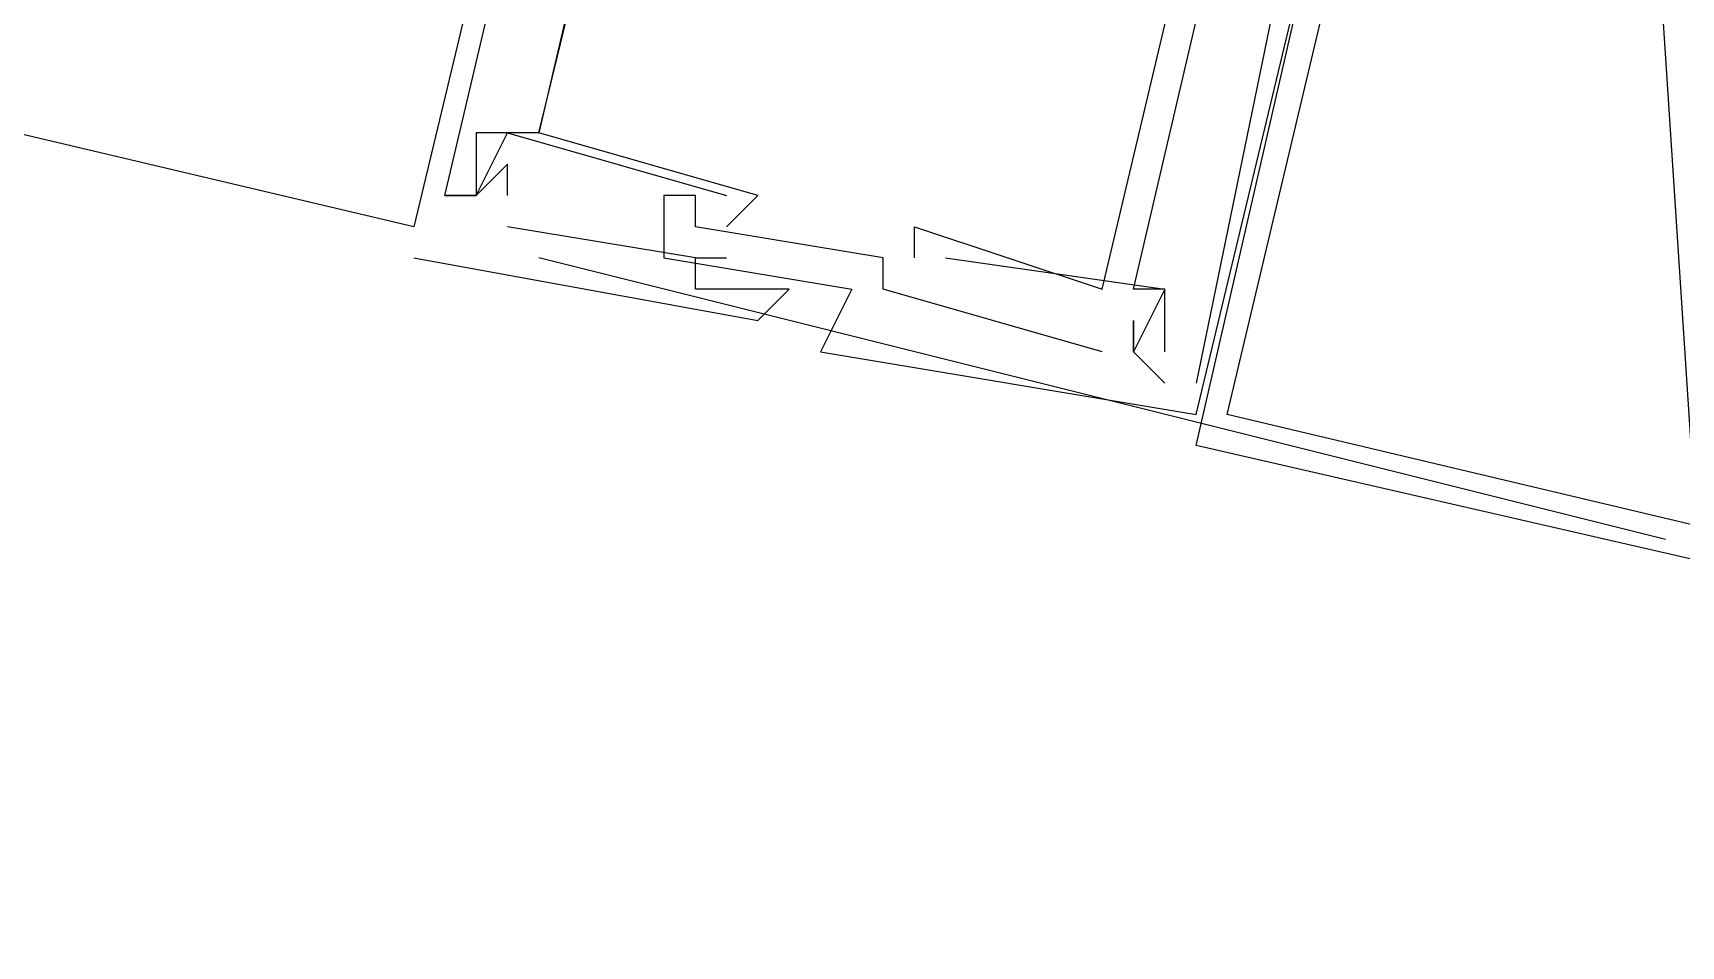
# Model space of a CAD drawing. Header units: feet. Extents: x -84 to 198, y -22 to 181.
# Drawn here: x 122.064 to 122.767, y 52.644 to 53.034 of the extents above; entities that cross this region are included whole.
import ezdxf

# ---------------------------------------------------------------- set-up
doc = ezdxf.new("R2010")
doc.units = ezdxf.units.FT
doc.layers.add('A-LINEA', color=7, linetype='CONTINUOUS')

msp = doc.modelspace()

# ---------------------------------------------------------------- linework, layer by layer
at = {"layer": 'A-LINEA'}
for p, q in [((122.2267, 52.9511), (116.24, 54.3644)), ((122.3867, 53.6178), (122.2267, 52.9511)), ((122.3867, 53.6178), (122.2267, 52.9511)), ((122.3867, 53.6178), (122.2267, 52.9511)), ((122.7333, 53.4311), (123.0933, 47.9244)), ((122.2533, 52.9911), (122.2533, 52.9911)), ((122.2533, 52.9911), (122.2533, 52.9911)), ((122.2533, 52.9911), (122.2533, 52.9911)), ((122.2667, 52.9911), (122.36, 52.9644)), ((122.2667, 52.9911), (122.2667, 52.9911)), ((122.2667, 52.9911), (122.36, 52.9644)), ((122.2667, 52.9911), (122.2667, 52.9911)), ((122.2667, 52.9911), (122.36, 52.9644)), ((122.2667, 52.9911), (122.2667, 52.9911)), ((122.28, 52.9911), (122.28, 52.9911)), ((122.28, 52.9911), (122.28, 52.9911)), ((122.28, 52.9911), (122.28, 52.9911)), ((122.28, 52.9911), (122.28, 52.9911)), ((122.28, 52.9911), (122.28, 52.9911)), ((122.28, 52.9911), (122.28, 52.9911)), ((122.2667, 52.9778), (122.2667, 52.9778)), ((122.2667, 52.9778), (122.2667, 52.9778)), ((122.2667, 52.9778), (122.2667, 52.9778)), ((122.2667, 52.9778), (122.2667, 52.9778)), ((122.2667, 52.9778), (122.2667, 52.9778)), ((122.2667, 52.9778), (122.2667, 52.9778)), ((122.24, 52.9644), (122.24, 52.9644)), ((122.24, 52.9644), (122.24, 52.9644)), ((122.24, 52.9644), (122.24, 52.9644)), ((122.2533, 52.9644), (122.2533, 52.9644)), ((122.2533, 52.9644), (122.2533, 52.9644)), ((122.2533, 52.9644), (122.2533, 52.9644)), ((122.2533, 52.9644), (122.2533, 52.9644)), ((122.2533, 52.9644), (122.2533, 52.9644)), ((122.2533, 52.9644), (122.2533, 52.9644)), ((122.2533, 52.9644), (122.2533, 52.9644)), ((122.2533, 52.9644), (122.2533, 52.9644)), ((122.2533, 52.9644), (122.2533, 52.9644)), ((122.2667, 52.9644), (122.2667, 52.9644)), ((122.2667, 52.9644), (122.2667, 52.9644)), ((122.2667, 52.9644), (122.2667, 52.9644)), ((122.3333, 52.9644), (122.3333, 52.9644)), ((122.3333, 52.9644), (122.3333, 52.9644)), ((122.3333, 52.9644), (122.3333, 52.9644)), ((122.3467, 52.9644), (122.3467, 52.9644)), ((122.3467, 52.9644), (122.3467, 52.9644)), ((122.3467, 52.9644), (122.3467, 52.9644)), ((122.36, 52.9644), (122.36, 52.9644)), ((122.36, 52.9644), (122.36, 52.9644)), ((122.36, 52.9644), (122.36, 52.9644)), ((122.3733, 52.9644), (122.3733, 52.9644)), ((122.3733, 52.9644), (122.3733, 52.9644)), ((122.3733, 52.9644), (122.3733, 52.9644)), ((122.2267, 52.9511), (122.2267, 52.9511)), ((122.2267, 52.9511), (122.2267, 52.9511)), ((122.2267, 52.9511), (122.2267, 52.9511)), ((122.3467, 52.9378), (122.2667, 52.9511)), ((122.2667, 52.9511), (122.2667, 52.9511)), ((122.3467, 52.9378), (122.2667, 52.9511)), ((122.2667, 52.9511), (122.2667, 52.9511)), ((122.3467, 52.9378), (122.2667, 52.9511)), ((122.2667, 52.9511), (122.2667, 52.9511)), ((122.3467, 52.9511), (122.3467, 52.9511)), ((122.3467, 52.9511), (122.3467, 52.9511)), ((122.3467, 52.9511), (122.3467, 52.9511)), ((122.36, 52.9511), (122.36, 52.9511)), ((122.36, 52.9511), (122.36, 52.9511)), ((122.36, 52.9511), (122.36, 52.9511)), ((122.44, 52.9511), (122.44, 52.9511)), ((122.44, 52.9511), (122.44, 52.9511)), ((122.44, 52.9511), (122.44, 52.9511)), ((122.2267, 52.9378), (122.2267, 52.9378)), ((122.2267, 52.9378), (122.2267, 52.9378)), ((122.2267, 52.9378), (122.2267, 52.9378)), ((122.76, 52.8178), (122.28, 52.9378)), ((122.3333, 52.9378), (122.3333, 52.9378)), ((122.3333, 52.9378), (122.3333, 52.9378)), ((122.3333, 52.9378), (122.3333, 52.9378)), ((122.3467, 52.9378), (122.3467, 52.9378)), ((122.3467, 52.9378), (122.3467, 52.9378)), ((122.3467, 52.9378), (122.3467, 52.9378)), ((122.3467, 52.9378), (122.3467, 52.9378)), ((122.3467, 52.9378), (122.3467, 52.9378)), ((122.3467, 52.9378), (122.3467, 52.9378)), ((122.36, 52.9378), (122.36, 52.9378)), ((122.36, 52.9378), (122.36, 52.9378)), ((122.36, 52.9378), (122.36, 52.9378)), ((122.4267, 52.9378), (122.4267, 52.9378)), ((122.4267, 52.9378), (122.4267, 52.9378)), ((122.4267, 52.9378), (122.4267, 52.9378)), ((122.44, 52.9378), (122.44, 52.9378)), ((122.44, 52.9378), (122.44, 52.9378)), ((122.44, 52.9378), (122.44, 52.9378)), ((122.4533, 52.9378), (122.4533, 52.9378)), ((122.4533, 52.9378), (122.4533, 52.9378)), ((122.4533, 52.9378), (122.4533, 52.9378)), ((122.3467, 52.9244), (122.3467, 52.9244)), ((122.3467, 52.9244), (122.3467, 52.9244)), ((122.3467, 52.9244), (122.3467, 52.9244)), ((122.3733, 52.9244), (122.3733, 52.9244)), ((122.3733, 52.9244), (122.3733, 52.9244)), ((122.3733, 52.9244), (122.3733, 52.9244)), ((122.3867, 52.9244), (122.3867, 52.9244)), ((122.3867, 52.9244), (122.3867, 52.9244)), ((122.3867, 52.9244), (122.3867, 52.9244)), ((122.4133, 52.9244), (122.4133, 52.9244)), ((122.4133, 52.9244), (122.4133, 52.9244)), ((122.4133, 52.9244), (122.4133, 52.9244)), ((122.4267, 52.9244), (122.4267, 52.9244)), ((122.4267, 52.9244), (122.4267, 52.9244)), ((122.4267, 52.9244), (122.4267, 52.9244)), ((122.52, 52.9244), (122.52, 52.9244)), ((122.52, 52.9244), (122.52, 52.9244)), ((122.52, 52.9244), (122.52, 52.9244)), ((122.5333, 52.9244), (122.5333, 52.9244)), ((122.5333, 52.9244), (122.5333, 52.9244)), ((122.5333, 52.9244), (122.5333, 52.9244)), ((122.5467, 52.9244), (122.5467, 52.9244)), ((122.5467, 52.9244), (122.5467, 52.9244)), ((122.5467, 52.9244), (122.5467, 52.9244)), ((122.5467, 52.9244), (122.5467, 52.9244)), ((122.5467, 52.9244), (122.5467, 52.9244)), ((122.5467, 52.9244), (122.5467, 52.9244)), ((122.3733, 52.9111), (122.3733, 52.9111)), ((122.3733, 52.9111), (122.3733, 52.9111)), ((122.3733, 52.9111), (122.3733, 52.9111)), ((122.5333, 52.9111), (122.5333, 52.9111)), ((122.5333, 52.9111), (122.5333, 52.9111)), ((122.5333, 52.9111), (122.5333, 52.9111)), ((122.4, 52.8978), (122.4, 52.8978)), ((122.4, 52.8978), (122.4, 52.8978)), ((122.4, 52.8978), (122.4, 52.8978)), ((122.52, 52.8978), (122.52, 52.8978)), ((122.52, 52.8978), (122.52, 52.8978)), ((122.52, 52.8978), (122.52, 52.8978)), ((122.5333, 52.8978), (122.5333, 52.8978)), ((122.5333, 52.8978), (122.5333, 52.8978)), ((122.5333, 52.8978), (122.5333, 52.8978)), ((122.5333, 52.8978), (122.5333, 52.8978)), ((122.5333, 52.8978), (122.5333, 52.8978)), ((122.5333, 52.8978), (122.5333, 52.8978)), ((122.5333, 52.8978), (122.5333, 52.8978)), ((122.5333, 52.8978), (122.5333, 52.8978)), ((122.5333, 52.8978), (122.5333, 52.8978)), ((122.5467, 52.8978), (122.5467, 52.8978)), ((122.5467, 52.8978), (122.5467, 52.8978)), ((122.5467, 52.8978), (122.5467, 52.8978)), ((122.5467, 52.8844), (122.5467, 52.8844)), ((122.5467, 52.8844), (122.5467, 52.8844)), ((122.5467, 52.8844), (122.5467, 52.8844)), ((122.5467, 52.8844), (122.5467, 52.8844)), ((122.5467, 52.8844), (122.5467, 52.8844)), ((122.5467, 52.8844), (122.5467, 52.8844)), ((122.56, 52.8844), (122.56, 52.8844)), ((122.56, 52.8844), (122.56, 52.8844)), ((122.56, 52.8844), (122.56, 52.8844)), ((122.56, 52.8711), (122.56, 52.8711)), ((122.56, 52.8711), (122.56, 52.8711)), ((122.56, 52.8711), (122.56, 52.8711))]:
    msp.add_line(p, q, dxfattribs=at)
for points in [[(122.7467, 53.6711), (123.56, 53.4844), (123.3733, 52.6711), (122.56, 52.8578), (122.7467, 53.6711)], [(122.76, 53.6578), (123.5467, 53.4711), (123.36, 52.6844), (122.5733, 52.8711), (122.76, 53.6578)], [(122.52, 52.8978), (122.4267, 52.9244), (122.4267, 52.9378), (122.3467, 52.9511), (122.3467, 52.9644), (122.3333, 52.9644), (122.3333, 52.9378), (122.4133, 52.9244), (122.4, 52.8978), (122.56, 52.8711), (122.72, 53.5378)], [(122.52, 52.8978), (122.4267, 52.9244), (122.4267, 52.9378), (122.3467, 52.9511), (122.3467, 52.9644), (122.3333, 52.9644), (122.3333, 52.9378), (122.4133, 52.9244), (122.4, 52.8978), (122.56, 52.8711), (122.72, 53.5378)], [(122.52, 52.8978), (122.4267, 52.9244), (122.4267, 52.9378), (122.3467, 52.9511), (122.3467, 52.9644), (122.3333, 52.9644), (122.3333, 52.9378), (122.4133, 52.9244), (122.4, 52.8978), (122.56, 52.8711), (122.72, 53.5378)], [(122.24, 52.9644), (122.3467, 53.4178), (122.36, 53.4044), (122.3733, 53.4044), (122.3733, 53.4178), (122.3467, 53.4178), (122.3733, 53.4978)], [(122.24, 52.9644), (122.3467, 53.4178), (122.36, 53.4044), (122.3733, 53.4044), (122.3733, 53.4178), (122.3467, 53.4178), (122.3733, 53.4978)], [(122.24, 52.9644), (122.3467, 53.4178), (122.36, 53.4044), (122.3733, 53.4044), (122.3733, 53.4178), (122.3467, 53.4178), (122.3733, 53.4978)], [(122.36, 52.9511), (122.3733, 52.9644), (122.28, 52.9911), (122.4, 53.4844), (122.4933, 53.4578)], [(122.36, 52.9511), (122.3733, 52.9644), (122.28, 52.9911), (122.4, 53.4844), (122.4933, 53.4578)], [(122.36, 52.9511), (122.3733, 52.9644), (122.28, 52.9911), (122.4, 53.4844), (122.4933, 53.4578)], [(122.44, 52.9378), (122.44, 52.9511), (122.52, 52.9244), (122.64, 53.4311), (122.56, 53.4444), (122.56, 53.4444)], [(122.44, 52.9378), (122.44, 52.9511), (122.52, 52.9244), (122.64, 53.4311), (122.56, 53.4444), (122.56, 53.4444)], [(122.44, 52.9378), (122.44, 52.9511), (122.52, 52.9244), (122.64, 53.4311), (122.56, 53.4444), (122.56, 53.4444)], [(122.3733, 53.3911), (122.36, 53.4044), (122.36, 53.3911), (122.3733, 53.3911), (122.28, 52.9911), (122.2533, 52.9911), (122.2533, 52.9644), (122.24, 52.9644), (122.2533, 52.9644), (122.2667, 52.9911)], [(122.3733, 53.3911), (122.36, 53.4044), (122.36, 53.3911), (122.3733, 53.3911), (122.28, 52.9911), (122.2533, 52.9911), (122.2533, 52.9644), (122.24, 52.9644), (122.2533, 52.9644), (122.2667, 52.9911)], [(122.3733, 53.3911), (122.36, 53.4044), (122.36, 53.3911), (122.3733, 53.3911), (122.28, 52.9911), (122.2533, 52.9911), (122.2533, 52.9644), (122.24, 52.9644), (122.2533, 52.9644), (122.2667, 52.9911)], [(122.6533, 53.3511), (122.64, 53.3511), (122.6267, 53.3378), (122.64, 53.3378), (122.6533, 53.3378), (122.56, 52.8844)], [(122.6533, 53.3511), (122.64, 53.3511), (122.6267, 53.3378), (122.64, 53.3378), (122.6533, 53.3378), (122.56, 52.8844)], [(122.6533, 53.3511), (122.64, 53.3511), (122.6267, 53.3378), (122.64, 53.3378), (122.6533, 53.3378), (122.56, 52.8844)], [(122.5467, 52.8978), (122.5467, 52.9244), (122.5333, 52.9244), (122.6267, 53.3244)], [(122.5467, 52.8978), (122.5467, 52.9244), (122.5333, 52.9244), (122.6267, 53.3244)], [(122.5467, 52.8978), (122.5467, 52.9244), (122.5333, 52.9244), (122.6267, 53.3244)], [(122.2667, 52.9644), (122.2667, 52.9778), (122.2533, 52.9644), (122.24, 52.9644)], [(122.2667, 52.9644), (122.2667, 52.9778), (122.2533, 52.9644), (122.24, 52.9644)], [(122.2667, 52.9644), (122.2667, 52.9778), (122.2533, 52.9644), (122.24, 52.9644)], [(122.2267, 52.9378), (122.3733, 52.9111), (122.3867, 52.9244), (122.3733, 52.9244), (122.3467, 52.9244), (122.3467, 52.9378), (122.36, 52.9378)], [(122.2267, 52.9378), (122.3733, 52.9111), (122.3867, 52.9244), (122.3733, 52.9244), (122.3467, 52.9244), (122.3467, 52.9378), (122.36, 52.9378)], [(122.2267, 52.9378), (122.3733, 52.9111), (122.3867, 52.9244), (122.3733, 52.9244), (122.3467, 52.9244), (122.3467, 52.9378), (122.36, 52.9378)], [(122.4533, 52.9378), (122.5467, 52.9244), (122.5333, 52.8978), (122.5467, 52.8844)], [(122.4533, 52.9378), (122.5467, 52.9244), (122.5333, 52.8978), (122.5467, 52.8844)], [(122.4533, 52.9378), (122.5467, 52.9244), (122.5333, 52.8978), (122.5467, 52.8844)], [(122.5467, 52.8844), (122.5333, 52.8978), (122.5333, 52.9111), (122.5333, 52.8978)], [(122.5467, 52.8844), (122.5333, 52.8978), (122.5333, 52.9111), (122.5333, 52.8978)], [(122.5467, 52.8844), (122.5333, 52.8978), (122.5333, 52.9111), (122.5333, 52.8978)]]:
    msp.add_lwpolyline(points, dxfattribs=at)

doc.saveas('drawing.dxf')
